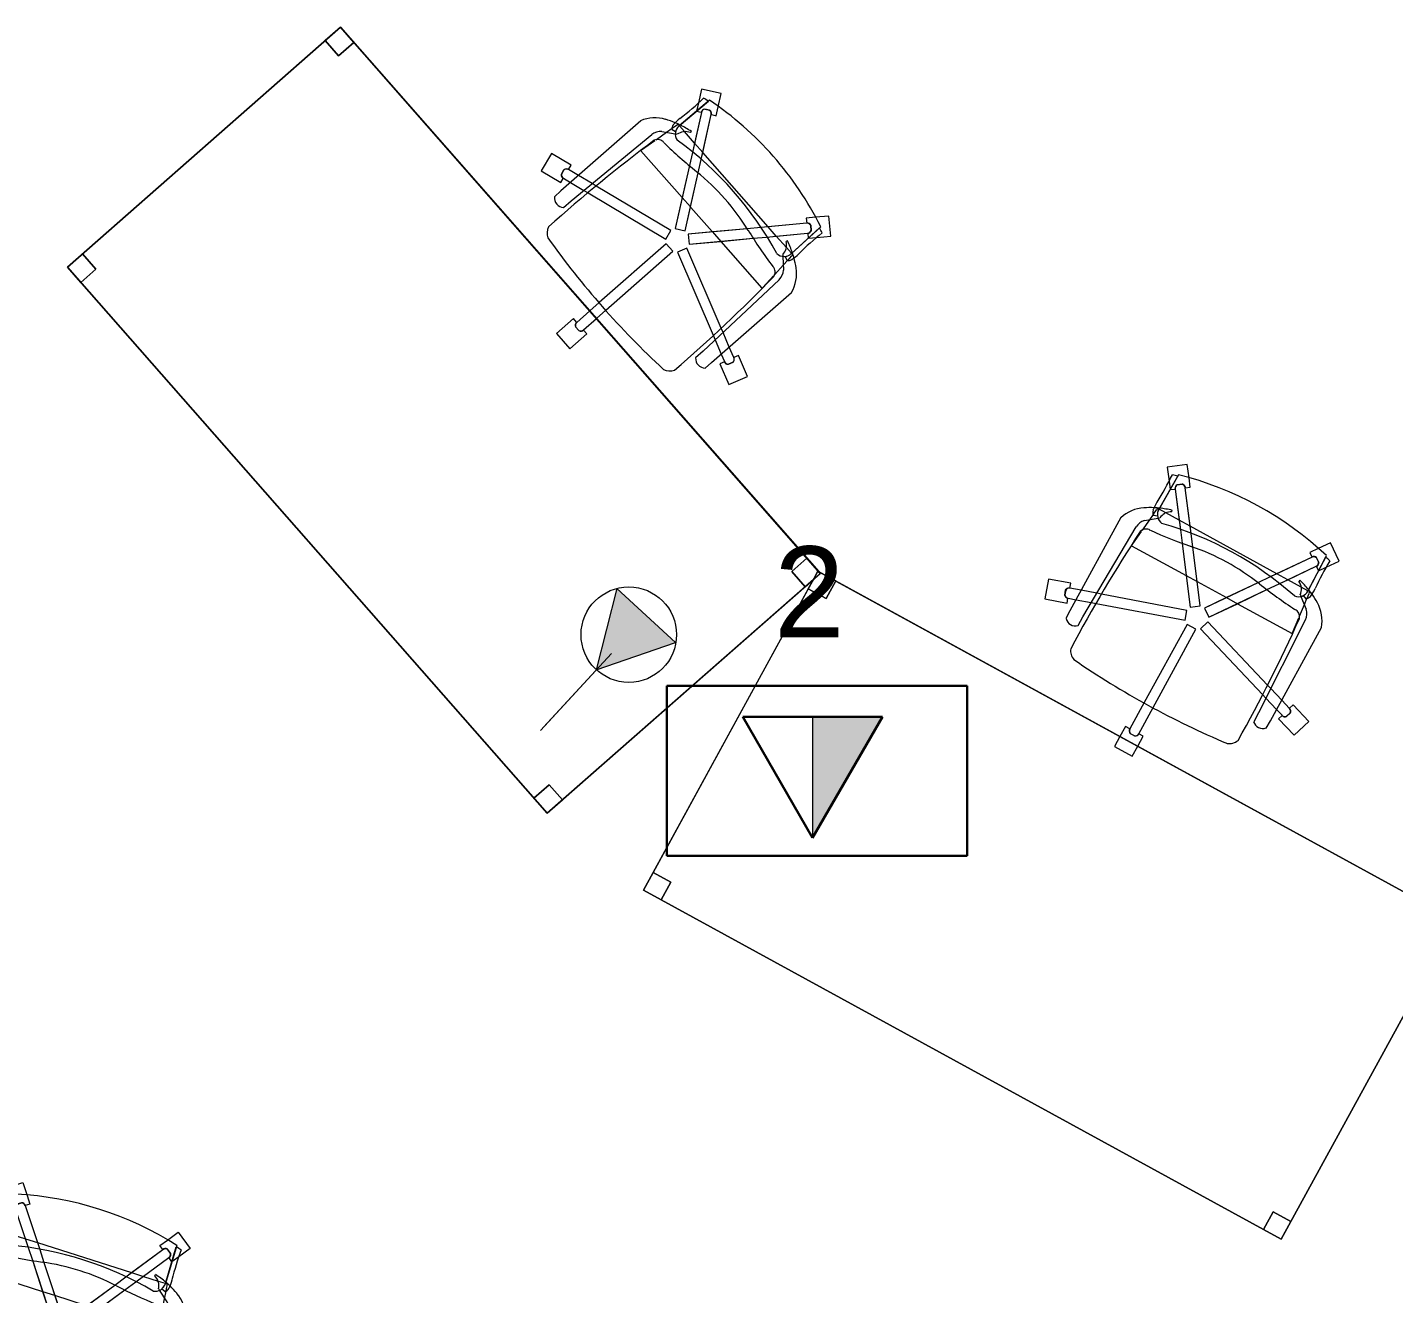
# Model space of a CAD drawing. Header units: inches. Extents: x 385 to 2249, y -1773 to -36.
# Drawn here: x 868.3 to 1003.6, y -462.3 to -336.9 of the extents above; entities that cross this region are included whole.
import ezdxf

# ---------------------------------------------------------------- set-up
doc = ezdxf.new("R2010")
doc.units = ezdxf.units.IN
doc.header["$MEASUREMENT"] = 0
doc.layers.add('A-ANNO-NOTE', color=131, linetype='Continuous', lineweight=30)
doc.layers.add('I-FURN', color=30, linetype='Continuous', lineweight=9)
doc.styles.add('Swis721 Lt BT', font='swissl.ttf', dxfattribs={"height": 9})

# ---------------------------------------------------------------- blocks, each defined once
blk = doc.blocks.new('Rectangular Table - Rectangular Table-V156-Level 6 POWER _ SIGNAL')
at = {"layer": 'I-FURN'}
for p, q in [((-34, 18), (-36, 18)), ((-36, 18), (-36, 16)), ((-36, 16), (-36, 18)), ((-36, 18), (-34, 18)), ((36, 18), (-36, 18)), ((-36, 18), (-36, -18)), ((-36, -18), (-36, 18)), ((-36, 18), (35.77, 18)), ((-34, 16), (-34, 18)), ((-34, 18), (-34, 16)), ((34, 18), (34, 16)), ((35.77, 18), (34, 18)), ((34, 18), (35.77, 18)), ((34, 16), (34, 18)), ((36, 18), (35.77, 18)), ((35.77, 18), (36, 18)), ((35.77, 18), (36, 18)), ((36, 17.1), (36, 18)), ((36, 18), (36, 17.1)), ((36, -18), (36, 18)), ((36, 18), (36, 17.1)), ((36, 16), (36, 17.1)), ((36, 17.1), (36, 16)), ((36, 17.1), (36, -18)), ((-36, 16), (-34, 16)), ((-34, 16), (-36, 16)), ((34, 16), (36, 16)), ((36, 16), (34, 16)), ((-34, -16), (-36, -16)), ((-36, -16), (-36, -18)), ((-36, -18), (-36, -16)), ((-36, -16), (-34, -16)), ((-34, -18), (-34, -16)), ((-34, -16), (-34, -18)), ((36, -16), (34, -16)), ((34, -16), (34, -18)), ((34, -18), (34, -16)), ((34, -16), (36, -16)), ((36, -18), (36, -16)), ((36, -16), (36, -18)), ((-36, -18), (-34, -18)), ((-34, -18), (-36, -18)), ((-36, -18), (36, -18)), ((36, -18), (-36, -18)), ((34, -18), (36, -18)), ((36, -18), (34, -18))]:
    blk.add_line(p, q, dxfattribs=at)
blk = doc.blocks.new('Rectangular Table - Rectangular Table-V157-Level 6 POWER _ SIGNAL')
at = {"layer": 'I-FURN'}
for p, q in [((-35.91, 18), (-36, 18)), ((-36, 18), (-36, 17.08)), ((-36, 17.08), (-36, 18)), ((-36, 18), (-35.91, 18)), ((36, 18), (-36, 18)), ((-36, 18), (-36, -18)), ((-36, 17.08), (-36, 18)), ((-36, 18), (-35.91, 18)), ((-34, 18), (-35.91, 18)), ((-35.91, 18), (-34, 18)), ((-35.91, 18), (35.72, 18)), ((-34, 16), (-34, 18)), ((-34, 18), (-34, 16)), ((34, 18), (34, 16)), ((35.72, 18), (34, 18)), ((34, 18), (35.72, 18)), ((34, 16), (34, 18)), ((36, 18), (35.72, 18)), ((35.72, 18), (36, 18)), ((35.72, 18), (36, 18)), ((36, 17.22), (36, 18)), ((36, 18), (36, 17.22)), ((36, -18), (36, 18)), ((36, 18), (36, 17.22)), ((-36, 17.08), (-36, 16)), ((-36, 16), (-36, 17.08)), ((-36, -18), (-36, 17.08)), ((36, 16), (36, 17.22)), ((36, 17.22), (36, 16)), ((36, 17.22), (36, -18)), ((-36, 16), (-34, 16)), ((-34, 16), (-36, 16)), ((34, 16), (36, 16)), ((36, 16), (34, 16)), ((-34, -16), (-36, -16)), ((-36, -16), (-36, -18)), ((-36, -18), (-36, -16)), ((-36, -16), (-34, -16)), ((-34, -18), (-34, -16)), ((-34, -16), (-34, -18)), ((36, -16), (34, -16)), ((34, -16), (34, -18)), ((34, -18), (34, -16)), ((34, -16), (36, -16)), ((36, -18), (36, -16)), ((36, -16), (36, -18)), ((-36, -18), (-34, -18)), ((-34, -18), (-36, -18)), ((-36, -18), (36, -18)), ((36, -18), (-36, -18)), ((34, -18), (36, -18)), ((36, -18), (34, -18))]:
    blk.add_line(p, q, dxfattribs=at)
blk = doc.blocks.new('F-Haworth_Chair_X99-Seminar - X99 Advanced Seminar Chair-V161-Level 6 POWER _ SIGNAL')
at = {"layer": 'I-FURN'}
for p, q in [((-8.08, 12.82), (-9.7, 11.65)), ((-8.08, 12.82), (-9.7, 11.65)), ((-7.29, 11.74), (-8.08, 12.82)), ((-7.29, 11.74), (-8.08, 12.82)), ((8.08, 12.82), (7.29, 11.74)), ((8.08, 12.82), (7.29, 11.74)), ((9.7, 11.65), (8.08, 12.82)), ((9.7, 11.65), (8.08, 12.82)), ((-9.7, 11.65), (-8.88, 10.52)), ((-9.7, 11.65), (-8.88, 10.52)), ((-8.34, 11.52), (-8.42, 7.57)), ((-8.42, 7.57), (-8.34, 11.37)), ((-8, 10.58), (-7.59, 10.88)), ((-8, 10.58), (-7.59, 10.88)), ((-7.59, 10.87), (-7.99, 10.57)), ((-7.59, 10.87), (-7.99, 10.57)), ((-6.76, 11), (-7.29, 11.74)), ((-6.76, 11), (-7.29, 11.74)), ((-7.15, 10.72), (-6.76, 11)), ((-7.15, 10.72), (-6.76, 11)), ((7.29, 11.74), (6.76, 11)), ((7.29, 11.74), (6.76, 11)), ((6.76, 11), (7.15, 10.72)), ((6.76, 11), (7.15, 10.72)), ((7.59, 10.88), (8, 10.58)), ((7.59, 10.88), (8, 10.58)), ((7.99, 10.57), (7.59, 10.87)), ((7.99, 10.57), (7.59, 10.87)), ((8.42, 7.57), (8.34, 11.52)), ((8.34, 11.37), (8.42, 7.57)), ((8.88, 10.52), (9.7, 11.65)), ((8.88, 10.52), (9.7, 11.65)), ((-8.88, 10.52), (-8.38, 9.83)), ((-8.88, 10.52), (-8.38, 9.83)), ((-8.38, 9.83), (-7.99, 10.11)), ((-8.38, 9.83), (-7.99, 10.11)), ((-7.97, 10.12), (-6.14, 7.6)), ((-7.97, 10.12), (-5.57, 6.82)), ((-4.9, 7.6), (-7.16, 10.71)), ((-4.47, 7.01), (-7.16, 10.71)), ((7.16, 10.71), (4.47, 7.01)), ((7.16, 10.71), (4.9, 7.6)), ((5.57, 6.82), (7.97, 10.12)), ((6.14, 7.6), (7.97, 10.12)), ((7.99, 10.11), (8.38, 9.83)), ((7.99, 10.11), (8.38, 9.83)), ((8.38, 9.83), (8.88, 10.52)), ((8.38, 9.83), (8.88, 10.52)), ((-7.18, 7.99), (-7.21, 8.13)), ((7.21, 8.13), (7.18, 7.99)), ((-9.13, 5.92), (-8.07, 6.77)), ((-8.68, 6.87), (-8.75, 6.22)), ((-8.62, 7.42), (-8.68, 6.91)), ((-8.6, 7.6), (-8.62, 7.43)), ((-8.61, 6.81), (-8.23, 6.95)), ((-8.49, 7.6), (-8.56, 7.6)), ((-7.65, 7.6), (-8.4, 7.6)), ((-8.07, 6.77), (-7.95, 6.87)), ((-6.14, 7.6), (-7.65, 7.6)), ((-4.9, 7.6), (-6.14, 7.6)), ((-6.14, 7.6), (-5.57, 6.82)), ((-5.57, 6.82), (-4.79, 5.75)), ((-5.57, 6.82), (-4.79, 5.75)), ((4.9, 7.6), (-4.9, 7.6)), ((-4.47, 7.01), (-4.9, 7.6)), ((-3.68, 5.91), (-4.47, 7.01)), ((-3.68, 5.91), (-4.47, 7.01)), ((4.47, 7.01), (3.68, 5.91)), ((4.47, 7.01), (3.68, 5.91)), ((4.9, 7.6), (4.47, 7.01)), ((4.79, 5.75), (5.57, 6.82)), ((4.79, 5.75), (5.57, 6.82)), ((6.14, 7.6), (4.9, 7.6)), ((5.57, 6.82), (6.14, 7.6)), ((7.65, 7.6), (6.14, 7.6)), ((8.4, 7.6), (7.65, 7.6)), ((7.95, 6.87), (8.07, 6.77)), ((8.07, 6.77), (9.13, 5.92)), ((8.23, 6.95), (8.61, 6.81)), ((8.56, 7.6), (8.49, 7.6)), ((8.62, 7.43), (8.6, 7.6)), ((8.68, 6.91), (8.62, 7.42)), ((8.75, 6.22), (8.68, 6.87)), ((-8.75, 6.22), (-8.88, 4.99)), ((-4.79, 5.75), (-2.89, 3.12)), ((-4.79, 5.75), (-1.04, 0.58)), ((-1.65, 3.12), (-3.68, 5.91)), ((-0.23, 1.17), (-3.68, 5.91)), ((3.68, 5.91), (0.23, 1.17)), ((1.04, 0.58), (4.79, 5.75)), ((3.68, 5.91), (1.65, 3.12)), ((2.89, 3.12), (4.79, 5.75)), ((8.88, 4.99), (8.75, 6.22)), ((-11.32, 5.06), (-11.32, -5.48)), ((-9.92, -5.36), (-9.57, 4.97)), ((-8.9, 4.8), (-9.07, 3.2)), ((-8.88, 4.99), (-8.89, 4.91)), ((8.89, 4.91), (8.88, 4.99)), ((9.07, 3.2), (8.9, 4.8)), ((9.57, 4.97), (9.92, -5.36)), ((11.32, -5.48), (11.32, 5.06)), ((-9.07, 3.2), (-9.07, 3.12)), ((-9.07, 3.12), (-2.89, 3.12)), ((-2.89, 3.12), (-1.65, 3.12)), ((-2.89, 3.12), (-1.04, 0.58)), ((-1.65, 3.12), (1.65, 3.12)), ((-0.23, 1.17), (-1.65, 3.12)), ((1.65, 3.12), (0.23, 1.17)), ((1.04, 0.58), (2.89, 3.12)), ((1.65, 3.12), (2.89, 3.12)), ((2.89, 3.12), (9.07, 3.12)), ((9.07, 3.12), (9.07, 3.2)), ((-1.18, 0.14), (-9.37, -2.52)), ((-1.18, 0.14), (-9.37, -2.52)), ((-0.87, -0.81), (-1.18, 0.14)), ((-0.87, -0.81), (-1.18, 0.14)), ((-1.04, 0.58), (-0.23, 1.17)), ((-1.04, 0.58), (-0.23, 1.17)), ((0.23, 1.17), (1.04, 0.58)), ((0.23, 1.17), (1.04, 0.58)), ((1.18, 0.14), (0.87, -0.81)), ((1.18, 0.14), (0.87, -0.81)), ((9.37, -2.52), (1.18, 0.14)), ((9.37, -2.52), (1.18, 0.14)), ((-9.38, -3.57), (-0.87, -0.81)), ((-9.38, -3.57), (-0.87, -0.81)), ((-0.5, -1.08), (-0.5, -9.91)), ((0.5, -1.08), (-0.5, -1.08)), ((-0.5, -1.08), (-0.5, -9.91)), ((0.5, -1.08), (-0.5, -1.08)), ((0.5, -9.91), (0.5, -1.08)), ((0.5, -9.91), (0.5, -1.08)), ((0.87, -0.81), (9.38, -3.57)), ((0.87, -0.81), (9.38, -3.57)), ((-9.83, -2.67), (-11.32, -3.15)), ((-9.83, -2.67), (-11.32, -3.15)), ((-9.37, -2.52), (-9.83, -2.67)), ((-9.37, -2.52), (-9.83, -2.67)), ((9.83, -2.67), (9.37, -2.52)), ((9.83, -2.67), (9.37, -2.52)), ((11.32, -3.15), (9.83, -2.67)), ((11.32, -3.15), (9.83, -2.67)), ((-12.55, -3.03), (-14.69, -3.72)), ((-12.55, -3.03), (-14.69, -3.72)), ((-14.69, -3.72), (-14.08, -5.62)), ((-14.69, -3.72), (-14.08, -5.62)), ((-12.53, -4.34), (-12.69, -3.85)), ((-12.53, -4.34), (-12.69, -3.85)), ((-12.68, -3.86), (-12.52, -4.33)), ((-12.68, -3.86), (-12.52, -4.33)), ((-12.4, -3.49), (-12.55, -3.03)), ((-12.4, -3.49), (-12.55, -3.03)), ((-11.32, -3.15), (-12.4, -3.5)), ((-11.32, -3.15), (-12.4, -3.5)), ((-11.32, -4.21), (-9.86, -3.73)), ((-11.32, -4.21), (-9.86, -3.73)), ((-9.86, -3.73), (-9.38, -3.57)), ((-9.86, -3.73), (-9.38, -3.57)), ((9.38, -3.57), (9.86, -3.73)), ((9.38, -3.57), (9.86, -3.73)), ((9.86, -3.73), (11.32, -4.21)), ((9.86, -3.73), (11.32, -4.21)), ((12.4, -3.5), (11.32, -3.15)), ((12.4, -3.5), (11.32, -3.15)), ((12.55, -3.03), (12.4, -3.49)), ((12.55, -3.03), (12.4, -3.49)), ((12.52, -4.33), (12.68, -3.86)), ((12.52, -4.33), (12.68, -3.86)), ((12.69, -3.85), (12.53, -4.34)), ((12.69, -3.85), (12.53, -4.34)), ((14.69, -3.72), (12.55, -3.03)), ((14.69, -3.72), (12.55, -3.03)), ((14.08, -5.62), (14.69, -3.72)), ((14.08, -5.62), (14.69, -3.72)), ((-14.08, -5.62), (-11.94, -4.93)), ((-14.08, -5.62), (-11.94, -4.93)), ((-12.09, -4.45), (-11.32, -4.21)), ((-12.09, -4.45), (-11.32, -4.21)), ((-11.94, -4.93), (-12.09, -4.47)), ((-11.94, -4.93), (-12.09, -4.47)), ((-9.92, -6.36), (-9.92, -5.36)), ((9.92, -5.36), (9.92, -6.36)), ((11.32, -4.21), (12.09, -4.45)), ((11.32, -4.21), (12.09, -4.45)), ((12.09, -4.47), (11.94, -4.93)), ((12.09, -4.47), (11.94, -4.93)), ((11.94, -4.93), (14.08, -5.62)), ((11.94, -4.93), (14.08, -5.62)), ((-11.32, -5.48), (-11.3, -6.32)), ((11.3, -6.32), (11.32, -5.48)), ((-0.5, -9.91), (-0.5, -12.88)), ((-0.5, -9.91), (-0.5, -12.88)), ((0.5, -12.88), (0.5, -9.91)), ((0.5, -12.88), (0.5, -9.91)), ((-0.52, -12.88), (-1, -12.88)), ((-1, -12.88), (-1, -14)), ((-0.52, -12.88), (-1, -12.88)), ((-1, -12.88), (-1, -14)), ((0.26, -13.26), (-0.26, -13.26)), ((0.26, -13.26), (-0.26, -13.26)), ((-0.25, -13.25), (0.25, -13.25)), ((-0.25, -13.25), (0.25, -13.25)), ((1, -12.88), (0.52, -12.88)), ((1, -12.88), (0.52, -12.88)), ((1, -14), (1, -12.88)), ((1, -14), (1, -12.88)), ((-1, -14), (-1, -15.13)), ((-1, -14), (-1, -15.13)), ((1, -15.13), (1, -14)), ((1, -15.13), (1, -14)), ((-1, -15.13), (1, -15.13)), ((-1, -15.13), (1, -15.13))]:
    blk.add_line(p, q, dxfattribs=at)
for centre, radius, start, end in [((0, -20.29), 32.89, 75.3075, 104.696), ((-36.06, 10.03), 27.2, 355.9857, 2.5118), ((0, -20.73), 33.17, 104.5766, 105.5522), ((-7.48, 10.49), 0.407, 90.9009, 104.8349), ((-7.48, 10.49), 0.407, 35.1651, 104.8349), ((-7.49, 10.47), 0.406, 36, 103.3801), ((-7.49, 10.47), 0.406, 36, 103.3801), ((-7.48, 10.49), 0.407, 35.1651, 90.9009), ((7.48, 10.49), 0.407, 75.1651, 144.8349), ((7.48, 10.49), 0.407, 75.1651, 144.8349), ((7.49, 10.47), 0.406, 76.6199, 144), ((7.49, 10.47), 0.406, 117.0479, 144), ((7.49, 10.47), 0.406, 76.6199, 117.0479), ((0, -20.73), 33.17, 74.4478, 75.4234), ((36.06, 10.03), 27.2, 177.4882, 184.0143), ((-7.66, 10.36), 0.407, 147.1651, 216.8349), ((-7.66, 10.36), 0.407, 147.1651, 216.8349), ((-7.64, 10.36), 0.406, 148.6199, 216), ((-7.64, 10.36), 0.406, 148.6199, 216), ((7.64, 10.36), 0.406, 324, 31.3801), ((7.64, 10.36), 0.406, 324, 17.9041), ((7.66, 10.36), 0.407, 323.1651, 32.8349), ((7.66, 10.36), 0.407, 323.1651, 32.8349), ((7.64, 10.36), 0.406, 17.9041, 31.3801), ((-5.2, 7.86), 3.74, 175.9857, 189.9064), ((-4.71, -1.15), 9.61, 105.0666, 112.7369), ((4.71, -1.15), 9.61, 67.2631, 74.9334), ((5.2, 7.86), 3.74, 350.0936, 4.0143), ((-7.87, 3.92), 3.63, 121.9522, 161.8211), ((-4.71, -1.15), 9.61, 116.0036, 121.9522), ((-4.71, -1.15), 9.61, 113.5094, 116.0036), ((-8.28, 7.33), 0.613, 189.9064, 237.4573), ((-4.71, -1.15), 9.61, 112.927, 113.3607), ((-7.37, 7.55), 1.05, 178.8214, 214.7998), ((-7.37, 7.55), 1.05, 178.8214, 264.0446), ((-6.55, 6.76), 1.38, 147.5752, 174.9122), ((-6.55, 6.76), 1.38, 117.0503, 145.9813), ((0, -26.49), 33.83, 77.2285, 102.7715), ((6.55, 6.76), 1.38, 34.0187, 62.9497), ((7.37, 7.55), 1.05, 275.9554, 1.1786), ((6.55, 6.76), 1.38, 5.0878, 32.167), ((7.37, 7.55), 1.05, 325.2002, 1.1786), ((4.71, -1.15), 9.61, 66.6393, 67.073), ((4.71, -1.15), 9.61, 63.9964, 66.4906), ((8.28, 7.33), 0.613, 302.5427, 350.0936), ((4.71, -1.15), 9.61, 58.0478, 63.9964), ((7.87, 3.92), 3.63, 18.1789, 58.0478), ((-8.18, 4.9), 1.39, 132.8922, 177.1987), ((-11.32, 48.08), 42.84, 274.2301, 280.0233), ((0, -15.97), 22.19, 79.9767, 100.0233), ((11.32, 48.08), 42.84, 259.9767, 265.7699), ((8.18, 4.9), 1.39, 2.8013, 47.1078), ((144.06, -7.32), 153.52, 175.4787, 180.5251), ((-8.24, 4.59), 0.763, 84.2338, 165.7662), ((8.24, 4.59), 0.763, 14.2338, 95.7662), ((-144.06, -7.32), 153.52, 359.4749, 4.5213), ((-12.28, -3.88), 0.407, 107.1651, 176.8349), ((-12.28, -3.88), 0.407, 162.9009, 176.8349), ((-12.27, -3.89), 0.406, 108, 175.3801), ((-12.27, -3.89), 0.406, 170.865, 175.3801), ((-12.28, -3.88), 0.407, 107.1651, 162.9009), ((-12.27, -3.89), 0.406, 161.9041, 170.865), ((-12.27, -3.89), 0.406, 121.476, 161.9041), ((-12.27, -3.89), 0.406, 108, 121.476), ((12.28, -3.88), 0.407, 3.1651, 72.8349), ((12.28, -3.88), 0.407, 3.1651, 72.8349), ((12.27, -3.89), 0.406, 45.0479, 72), ((12.27, -3.89), 0.406, 4.6199, 72), ((12.27, -3.89), 0.406, 4.6199, 45.0479), ((-12.22, -4.09), 0.407, 219.1651, 288.8349), ((-12.22, -4.09), 0.407, 219.1651, 288.8349), ((-12.22, -4.07), 0.406, 220.6199, 247.5719), ((-12.22, -4.07), 0.406, 220.6199, 288), ((-12.22, -4.07), 0.406, 247.5719, 261.0479), ((-12.22, -4.07), 0.406, 261.0479, 274.524), ((-12.22, -4.07), 0.406, 274.524, 288), ((12.22, -4.07), 0.406, 252, 319.3801), ((12.22, -4.09), 0.407, 251.1651, 320.8349), ((12.22, -4.09), 0.407, 251.1651, 320.8349), ((12.22, -4.07), 0.406, 252, 265.476), ((12.22, -4.07), 0.406, 265.476, 305.9041), ((12.22, -4.07), 0.406, 305.9041, 319.3801), ((-10.58, -5.68), 0.956, 221.8901, 314.1099), ((10.58, -5.68), 0.956, 225.8901, 318.1099), ((-8.21, -8.28), 1.31, 200.0433, 249.9567), ((8.21, -8.28), 1.31, 290.0433, 339.9567), ((0, 75.01), 84.96, 264.1475, 275.8525), ((-0.11, -12.88), 0.407, 179.1651, 248.8349), ((-0.11, -12.88), 0.407, 179.1651, 248.8349), ((-0.09, -12.88), 0.406, 180, 193.476), ((-0.09, -12.88), 0.406, 180, 247.3801), ((-0.09, -12.88), 0.406, 193.476, 233.9041), ((-0.09, -12.88), 0.406, 233.9041, 247.3801), ((0.09, -12.88), 0.406, 292.6199, 360), ((0.09, -12.88), 0.406, 292.6199, 306.0959), ((0.11, -12.88), 0.407, 291.1651, 0.8349), ((0.11, -12.88), 0.407, 291.1651, 0.8349), ((0.09, -12.88), 0.406, 306.0959, 346.524), ((0.09, -12.88), 0.406, 346.524, 360)]:
    blk.add_arc(centre, radius, start, end, dxfattribs=at)
blk = doc.blocks.new('F-Haworth_Chair_X99-Seminar - X99 Advanced Seminar Chair-V162-Level 6 POWER _ SIGNAL')
at = {"layer": 'I-FURN'}
for p, q in [((-8.08, 12.82), (-9.7, 11.65)), ((-8.08, 12.82), (-9.7, 11.65)), ((-7.29, 11.74), (-8.08, 12.82)), ((-7.29, 11.74), (-8.08, 12.82)), ((8.08, 12.82), (7.29, 11.74)), ((8.08, 12.82), (7.29, 11.74)), ((9.7, 11.65), (8.08, 12.82)), ((9.7, 11.65), (8.08, 12.82)), ((-9.7, 11.65), (-8.88, 10.52)), ((-9.7, 11.65), (-8.88, 10.52)), ((-8.34, 11.52), (-8.42, 7.57)), ((-8.42, 7.57), (-8.34, 11.37)), ((-8, 10.58), (-7.59, 10.88)), ((-8, 10.58), (-7.59, 10.88)), ((-7.59, 10.87), (-7.99, 10.57)), ((-7.59, 10.87), (-7.99, 10.57)), ((-6.76, 11), (-7.29, 11.74)), ((-6.76, 11), (-7.29, 11.74)), ((-7.15, 10.72), (-6.76, 11)), ((-7.15, 10.72), (-6.76, 11)), ((7.29, 11.74), (6.76, 11)), ((7.29, 11.74), (6.76, 11)), ((6.76, 11), (7.15, 10.72)), ((6.76, 11), (7.15, 10.72)), ((7.59, 10.88), (8, 10.58)), ((7.59, 10.88), (8, 10.58)), ((7.99, 10.57), (7.59, 10.87)), ((7.99, 10.57), (7.59, 10.87)), ((8.42, 7.57), (8.34, 11.52)), ((8.34, 11.37), (8.42, 7.57)), ((8.88, 10.52), (9.7, 11.65)), ((8.88, 10.52), (9.7, 11.65)), ((-8.88, 10.52), (-8.38, 9.83)), ((-8.88, 10.52), (-8.38, 9.83)), ((-8.38, 9.83), (-7.99, 10.11)), ((-8.38, 9.83), (-7.99, 10.11)), ((-7.97, 10.12), (-6.14, 7.6)), ((-7.97, 10.12), (-5.57, 6.82)), ((-4.9, 7.6), (-7.16, 10.71)), ((-4.47, 7.01), (-7.16, 10.71)), ((7.16, 10.71), (4.47, 7.01)), ((7.16, 10.71), (4.9, 7.6)), ((5.57, 6.82), (7.97, 10.12)), ((6.14, 7.6), (7.97, 10.12)), ((7.99, 10.11), (8.37, 9.83)), ((7.99, 10.11), (8.38, 9.83)), ((8.37, 9.83), (8.38, 9.83)), ((8.38, 9.83), (8.88, 10.52)), ((8.38, 9.83), (8.88, 10.52)), ((-7.18, 7.99), (-7.21, 8.13)), ((7.21, 8.13), (7.18, 7.99)), ((-9.13, 5.92), (-8.07, 6.77)), ((-8.68, 6.87), (-8.75, 6.22)), ((-8.62, 7.42), (-8.68, 6.91)), ((-8.6, 7.6), (-8.62, 7.43)), ((-8.61, 6.81), (-8.23, 6.95)), ((-8.49, 7.6), (-8.56, 7.6)), ((-7.65, 7.6), (-8.4, 7.6)), ((-8.07, 6.77), (-7.95, 6.87)), ((-6.14, 7.6), (-7.65, 7.6)), ((-4.9, 7.6), (-6.14, 7.6)), ((-6.14, 7.6), (-5.57, 6.82)), ((-5.57, 6.82), (-4.79, 5.75)), ((-5.57, 6.82), (-4.79, 5.75)), ((4.9, 7.6), (-4.9, 7.6)), ((-4.47, 7.01), (-4.9, 7.6)), ((-3.68, 5.91), (-4.47, 7.01)), ((-3.68, 5.91), (-4.47, 7.01)), ((4.47, 7.01), (3.68, 5.91)), ((4.47, 7.01), (3.68, 5.91)), ((4.9, 7.6), (4.47, 7.01)), ((4.79, 5.75), (5.57, 6.82)), ((4.79, 5.75), (5.57, 6.82)), ((6.14, 7.6), (4.9, 7.6)), ((5.57, 6.82), (6.14, 7.6)), ((7.65, 7.6), (6.14, 7.6)), ((8.4, 7.6), (7.65, 7.6)), ((7.95, 6.87), (8.07, 6.77)), ((8.07, 6.77), (9.13, 5.92)), ((8.23, 6.95), (8.61, 6.81)), ((8.56, 7.6), (8.49, 7.6)), ((8.62, 7.43), (8.6, 7.6)), ((8.68, 6.91), (8.62, 7.42)), ((8.75, 6.22), (8.68, 6.87)), ((-8.75, 6.22), (-8.88, 4.99)), ((-4.79, 5.75), (-2.89, 3.12)), ((-4.79, 5.75), (-1.04, 0.58)), ((-1.65, 3.12), (-3.68, 5.91)), ((-0.23, 1.17), (-3.68, 5.91)), ((3.68, 5.91), (0.23, 1.17)), ((1.04, 0.58), (4.79, 5.75)), ((3.68, 5.91), (1.65, 3.12)), ((2.89, 3.12), (4.79, 5.75)), ((8.88, 4.99), (8.75, 6.22)), ((-11.32, 5.06), (-11.32, -5.48)), ((-9.92, -5.36), (-9.57, 4.97)), ((-8.9, 4.8), (-9.07, 3.2)), ((-8.88, 4.99), (-8.89, 4.91)), ((8.89, 4.91), (8.88, 4.99)), ((9.07, 3.2), (8.9, 4.8)), ((9.57, 4.97), (9.92, -5.36)), ((11.32, -5.48), (11.32, 5.06)), ((-9.07, 3.2), (-9.07, 3.12)), ((-9.07, 3.12), (-2.89, 3.12)), ((-2.89, 3.12), (-1.65, 3.12)), ((-2.89, 3.12), (-1.04, 0.58)), ((-0.23, 1.17), (-1.65, 3.12)), ((-1.6, 3.12), (1.6, 3.12)), ((1.65, 3.12), (0.23, 1.17)), ((1.04, 0.58), (2.89, 3.12)), ((1.65, 3.12), (2.89, 3.12)), ((2.89, 3.12), (9.07, 3.12)), ((9.07, 3.12), (9.07, 3.19)), ((-1.18, 0.14), (-9.37, -2.52)), ((-1.18, 0.14), (-9.37, -2.52)), ((-0.87, -0.81), (-1.18, 0.14)), ((-0.87, -0.81), (-1.18, 0.14)), ((-1.04, 0.58), (-0.23, 1.17)), ((-1.04, 0.58), (-0.23, 1.17)), ((0.23, 1.17), (1.04, 0.58)), ((0.23, 1.17), (1.04, 0.58)), ((1.18, 0.14), (0.87, -0.81)), ((1.18, 0.14), (0.87, -0.81)), ((9.37, -2.52), (1.18, 0.14)), ((9.37, -2.52), (1.18, 0.14)), ((-9.38, -3.57), (-0.87, -0.81)), ((-9.38, -3.57), (-0.87, -0.81)), ((-0.5, -1.08), (-0.5, -9.91)), ((0.5, -1.08), (-0.5, -1.08)), ((-0.5, -1.08), (-0.5, -9.91)), ((0.5, -1.08), (-0.5, -1.08)), ((0.5, -9.91), (0.5, -1.08)), ((0.5, -9.91), (0.5, -1.08)), ((0.87, -0.81), (9.38, -3.57)), ((0.87, -0.81), (9.38, -3.57)), ((-9.83, -2.67), (-11.32, -3.15)), ((-9.83, -2.67), (-11.32, -3.15)), ((-9.37, -2.52), (-9.83, -2.67)), ((-9.37, -2.52), (-9.83, -2.67)), ((9.83, -2.67), (9.37, -2.52)), ((9.83, -2.67), (9.37, -2.52)), ((11.32, -3.15), (9.83, -2.67)), ((11.32, -3.15), (9.83, -2.67)), ((-12.55, -3.03), (-14.69, -3.72)), ((-12.55, -3.03), (-14.69, -3.72)), ((-14.69, -3.72), (-14.08, -5.62)), ((-14.69, -3.72), (-14.08, -5.62)), ((-12.53, -4.34), (-12.69, -3.85)), ((-12.53, -4.34), (-12.69, -3.85)), ((-12.68, -3.86), (-12.52, -4.33)), ((-12.68, -3.86), (-12.52, -4.33)), ((-12.4, -3.49), (-12.55, -3.03)), ((-12.4, -3.49), (-12.55, -3.03)), ((-11.32, -3.15), (-12.4, -3.5)), ((-11.32, -3.15), (-12.4, -3.5)), ((-11.32, -4.21), (-9.86, -3.73)), ((-11.32, -4.21), (-9.86, -3.73)), ((-9.86, -3.73), (-9.38, -3.57)), ((-9.86, -3.73), (-9.38, -3.57)), ((9.38, -3.57), (9.86, -3.73)), ((9.38, -3.57), (9.86, -3.73)), ((9.86, -3.73), (11.32, -4.21)), ((9.86, -3.73), (11.32, -4.21)), ((12.4, -3.5), (11.32, -3.15)), ((12.4, -3.5), (11.32, -3.15)), ((12.55, -3.03), (12.4, -3.49)), ((12.55, -3.03), (12.4, -3.49)), ((12.52, -4.33), (12.68, -3.86)), ((12.52, -4.33), (12.68, -3.86)), ((12.69, -3.85), (12.53, -4.34)), ((12.69, -3.85), (12.53, -4.34)), ((14.69, -3.72), (12.55, -3.03)), ((14.69, -3.72), (12.55, -3.03)), ((14.08, -5.62), (14.69, -3.72)), ((14.08, -5.62), (14.69, -3.72)), ((-14.08, -5.62), (-11.94, -4.93)), ((-14.08, -5.62), (-11.94, -4.93)), ((-12.09, -4.45), (-11.32, -4.21)), ((-12.09, -4.45), (-11.32, -4.21)), ((-11.94, -4.93), (-12.09, -4.47)), ((-11.94, -4.93), (-12.09, -4.47)), ((-9.92, -6.36), (-9.92, -5.36)), ((9.92, -5.36), (9.92, -6.36)), ((11.32, -4.21), (12.09, -4.45)), ((11.32, -4.21), (12.09, -4.45)), ((12.09, -4.47), (11.94, -4.93)), ((12.09, -4.47), (11.94, -4.93)), ((11.94, -4.93), (14.08, -5.62)), ((11.94, -4.93), (14.08, -5.62)), ((-11.32, -5.48), (-11.3, -6.32)), ((11.3, -6.32), (11.32, -5.48)), ((-0.5, -9.91), (-0.5, -11.17)), ((-0.5, -9.91), (-0.5, -11.17)), ((0.5, -11.17), (0.5, -9.91)), ((0.5, -11.17), (0.5, -9.91)), ((-0.5, -11.17), (-0.5, -12.88)), ((-0.5, -11.17), (-0.5, -12.88)), ((0.5, -12.88), (0.5, -11.17)), ((0.5, -12.88), (0.5, -11.17)), ((-0.52, -12.88), (-1, -12.88)), ((-1, -12.88), (-1, -15.13)), ((-0.52, -12.88), (-1, -12.88)), ((-1, -12.88), (-1, -15.13)), ((0.26, -13.26), (-0.26, -13.26)), ((0.26, -13.26), (-0.26, -13.26)), ((-0.25, -13.25), (0.25, -13.25)), ((-0.25, -13.25), (0.25, -13.25)), ((1, -12.88), (0.52, -12.88)), ((1, -12.88), (0.52, -12.88)), ((1, -15.13), (1, -12.88)), ((1, -15.13), (1, -12.88)), ((-1, -15.13), (1, -15.13)), ((-1, -15.13), (1, -15.13))]:
    blk.add_line(p, q, dxfattribs=at)
for centre, radius, start, end in [((0, -20.29), 32.89, 75.3075, 104.696), ((-36.06, 10.03), 27.2, 355.9857, 2.5118), ((0, -20.73), 33.17, 104.5766, 105.5522), ((-7.48, 10.49), 0.407, 35.1651, 104.8349), ((-7.48, 10.49), 0.407, 35.1651, 104.8349), ((-7.49, 10.47), 0.406, 36, 103.3801), ((-7.49, 10.47), 0.406, 36, 103.3801), ((7.48, 10.49), 0.407, 75.1651, 144.8349), ((7.48, 10.49), 0.407, 75.1651, 144.8349), ((7.49, 10.47), 0.406, 76.6199, 144), ((7.49, 10.47), 0.406, 117.0479, 130.524), ((7.49, 10.47), 0.406, 76.6199, 117.0479), ((0, -20.73), 33.17, 74.4478, 75.4234), ((36.06, 10.03), 27.2, 177.4882, 184.0143), ((-7.66, 10.36), 0.407, 147.1651, 216.8349), ((-7.66, 10.36), 0.407, 147.1651, 216.8349), ((-7.64, 10.36), 0.406, 148.6199, 216), ((-7.64, 10.36), 0.406, 148.6199, 216), ((7.49, 10.47), 0.406, 130.524, 144), ((7.64, 10.36), 0.406, 324, 31.3801), ((7.64, 10.36), 0.406, 324, 17.9041), ((7.66, 10.36), 0.407, 323.1651, 32.8349), ((7.66, 10.36), 0.407, 323.1651, 32.8349), ((7.64, 10.36), 0.406, 17.9041, 31.3801), ((-5.2, 7.86), 3.74, 175.9857, 189.9064), ((-4.71, -1.15), 9.61, 105.0666, 112.7369), ((4.71, -1.15), 9.61, 67.2631, 74.9334), ((5.2, 7.86), 3.74, 350.0936, 4.0143), ((-7.87, 3.92), 3.63, 121.9522, 161.8211), ((-4.71, -1.15), 9.61, 116.0036, 121.9522), ((-4.71, -1.15), 9.61, 113.5094, 116.0036), ((-8.28, 7.33), 0.613, 189.9064, 237.4573), ((-4.71, -1.15), 9.61, 112.927, 113.3607), ((-7.37, 7.55), 1.05, 178.8214, 214.7998), ((-7.37, 7.55), 1.05, 178.8214, 264.0446), ((-6.55, 6.76), 1.38, 147.5752, 174.9122), ((-6.55, 6.76), 1.38, 117.0503, 145.9813), ((0, -26.49), 33.83, 77.2285, 102.7715), ((6.55, 6.76), 1.38, 34.0187, 62.9497), ((7.37, 7.55), 1.05, 275.9554, 1.1786), ((6.55, 6.76), 1.38, 5.0878, 32.4248), ((7.37, 7.55), 1.05, 325.2002, 1.1786), ((4.71, -1.15), 9.61, 66.6393, 67.073), ((4.71, -1.15), 9.61, 63.9964, 66.4906), ((8.28, 7.33), 0.613, 302.5427, 350.0936), ((4.71, -1.15), 9.61, 58.0478, 63.9964), ((7.87, 3.92), 3.63, 18.1789, 58.0478), ((-8.18, 4.9), 1.39, 132.8922, 177.1987), ((-11.32, 48.08), 42.84, 274.2301, 280.0233), ((0, -15.97), 22.19, 79.9767, 100.0233), ((11.32, 48.08), 42.84, 259.9767, 265.7699), ((8.18, 4.9), 1.39, 2.8013, 47.1078), ((144.06, -7.32), 153.52, 175.4787, 180.5251), ((-8.24, 4.59), 0.763, 84.2338, 165.7662), ((8.24, 4.59), 0.763, 14.2338, 95.7662), ((-144.06, -7.32), 153.52, 359.4749, 4.5213), ((-12.28, -3.88), 0.407, 107.1651, 176.8349), ((-12.28, -3.88), 0.407, 107.1651, 176.8349), ((-12.27, -3.89), 0.406, 108, 175.3801), ((-12.27, -3.89), 0.406, 161.9041, 175.3801), ((-12.27, -3.89), 0.406, 121.476, 161.9041), ((-12.27, -3.89), 0.406, 108, 121.476), ((12.28, -3.88), 0.407, 3.1651, 72.8349), ((12.28, -3.88), 0.407, 3.1651, 72.8349), ((12.27, -3.89), 0.406, 45.0479, 72), ((12.27, -3.89), 0.406, 4.6199, 72), ((12.27, -3.89), 0.406, 4.6199, 45.0479), ((-12.22, -4.09), 0.407, 219.1651, 288.8349), ((-12.22, -4.09), 0.407, 219.1651, 288.8349), ((-12.22, -4.07), 0.406, 220.6199, 274.524), ((-12.22, -4.07), 0.406, 220.6199, 288), ((-12.22, -4.07), 0.406, 274.524, 288), ((12.22, -4.07), 0.406, 252, 319.3801), ((12.22, -4.09), 0.407, 251.1651, 320.8349), ((12.22, -4.09), 0.407, 251.1651, 320.8349), ((12.22, -4.07), 0.406, 252, 265.476), ((12.22, -4.07), 0.406, 265.476, 305.9041), ((12.22, -4.07), 0.406, 305.9041, 319.3801), ((-10.58, -5.68), 0.956, 221.8901, 314.1099), ((10.58, -5.68), 0.956, 225.8901, 318.1099), ((-8.21, -8.28), 1.31, 200.0433, 249.9567), ((8.21, -8.28), 1.31, 290.0433, 339.9567), ((0, 75.01), 84.96, 264.1475, 275.8525), ((-0.11, -12.88), 0.407, 179.1651, 234.9009), ((-0.11, -12.88), 0.407, 179.1651, 248.8349), ((-0.09, -12.88), 0.406, 180, 193.476), ((-0.09, -12.88), 0.406, 180, 247.3801), ((-0.09, -12.88), 0.406, 193.476, 233.9041), ((-0.11, -12.88), 0.407, 234.9009, 248.8349), ((-0.09, -12.88), 0.406, 233.9041, 247.3801), ((0.09, -12.88), 0.406, 292.6199, 360), ((0.09, -12.88), 0.406, 292.6199, 306.0959), ((0.11, -12.88), 0.407, 291.1651, 0.8349), ((0.11, -12.88), 0.407, 291.1651, 332.967), ((0.09, -12.88), 0.406, 306.0959, 346.524), ((0.11, -12.88), 0.407, 332.967, 346.9009), ((0.09, -12.88), 0.406, 346.524, 360), ((0.11, -12.88), 0.407, 346.9009, 0.8349)]:
    blk.add_arc(centre, radius, start, end, dxfattribs=at)
blk = doc.blocks.new('F-Haworth_Chair_X99-Seminar - X99 Advanced Seminar Chair-V177-Level 6 POWER _ SIGNAL')
at = {"layer": 'I-FURN'}
for p, q in [((-1, 15.13), (1, 15.13)), ((-1, 12.88), (-1, 15.13)), ((-1, 15.13), (1, 15.13)), ((-1, 12.88), (-1, 15.13)), ((1, 15.13), (1, 12.88)), ((1, 15.13), (1, 12.88)), ((-0.52, 12.88), (-1, 12.88)), ((-0.52, 12.88), (-1, 12.88)), ((-0.5, 9.91), (-0.5, 12.88)), ((-0.5, 9.91), (-0.5, 12.88)), ((0.26, 13.26), (-0.26, 13.26)), ((0.26, 13.26), (-0.26, 13.26)), ((-0.25, 13.25), (0.25, 13.25)), ((-0.25, 13.25), (0.25, 13.25)), ((0.5, 12.88), (0.5, 9.91)), ((0.5, 12.88), (0.5, 9.91)), ((1, 12.88), (0.52, 12.88)), ((1, 12.88), (0.52, 12.88)), ((-0.5, 1.08), (-0.5, 9.91)), ((-0.5, 1.08), (-0.5, 9.91)), ((0.5, 9.91), (0.5, 1.08)), ((0.5, 9.91), (0.5, 1.08)), ((-14.69, 3.72), (-14.08, 5.62)), ((-14.69, 3.72), (-14.08, 5.62)), ((-14.08, 5.62), (-11.94, 4.93)), ((-14.08, 5.62), (-11.94, 4.93)), ((-11.32, 5.48), (-11.3, 6.32)), ((-11.32, -5.06), (-11.32, 5.48)), ((-9.92, 6.36), (-9.92, 5.36)), ((9.92, 5.36), (9.92, 6.36)), ((11.3, 6.32), (11.32, 5.48)), ((11.32, 5.48), (11.32, -5.06)), ((11.94, 4.93), (14.08, 5.62)), ((11.94, 4.93), (14.08, 5.62)), ((14.08, 5.62), (14.69, 3.72)), ((14.08, 5.62), (14.69, 3.72)), ((-12.53, 4.34), (-12.69, 3.85)), ((-12.53, 4.34), (-12.69, 3.85)), ((-12.68, 3.86), (-12.52, 4.33)), ((-12.68, 3.86), (-12.52, 4.33)), ((-11.94, 4.93), (-12.09, 4.47)), ((-11.94, 4.93), (-12.09, 4.47)), ((-12.09, 4.45), (-11.32, 4.21)), ((-12.09, 4.45), (-11.32, 4.21)), ((-11.32, 4.21), (-9.86, 3.73)), ((-11.32, 4.21), (-9.86, 3.73)), ((-9.92, 5.36), (-9.57, -4.97)), ((9.57, -4.97), (9.92, 5.36)), ((9.86, 3.73), (11.32, 4.21)), ((9.86, 3.73), (11.32, 4.21)), ((11.32, 4.21), (12.09, 4.45)), ((11.32, 4.21), (12.09, 4.45)), ((12.09, 4.47), (11.94, 4.93)), ((12.09, 4.47), (11.94, 4.93)), ((12.52, 4.33), (12.68, 3.86)), ((12.52, 4.33), (12.68, 3.86)), ((12.69, 3.85), (12.53, 4.34)), ((12.69, 3.85), (12.53, 4.34)), ((-12.55, 3.03), (-14.69, 3.72)), ((-12.55, 3.03), (-14.69, 3.72)), ((-12.4, 3.49), (-12.55, 3.03)), ((-12.4, 3.49), (-12.55, 3.03)), ((-11.32, 3.15), (-12.4, 3.5)), ((-11.32, 3.15), (-12.4, 3.5)), ((-9.83, 2.67), (-11.32, 3.15)), ((-9.83, 2.67), (-11.32, 3.15)), ((-9.86, 3.73), (-9.38, 3.57)), ((-9.86, 3.73), (-9.38, 3.57)), ((-9.38, 3.57), (-0.87, 0.81)), ((-9.38, 3.57), (-0.87, 0.81)), ((0.87, 0.81), (9.38, 3.57)), ((0.87, 0.81), (9.38, 3.57)), ((9.38, 3.57), (9.86, 3.73)), ((9.38, 3.57), (9.86, 3.73)), ((11.32, 3.15), (9.83, 2.67)), ((11.32, 3.15), (9.83, 2.67)), ((12.4, 3.5), (11.32, 3.15)), ((12.4, 3.5), (11.32, 3.15)), ((12.55, 3.03), (12.4, 3.49)), ((12.55, 3.03), (12.4, 3.49)), ((14.69, 3.72), (12.55, 3.03)), ((14.69, 3.72), (12.55, 3.03)), ((-9.37, 2.52), (-9.83, 2.67)), ((-9.37, 2.52), (-9.83, 2.67)), ((-1.93, 0.1), (-9.37, 2.52)), ((-1.93, 0.1), (-9.37, 2.52)), ((9.37, 2.52), (1.18, -0.14)), ((9.37, 2.52), (1.18, -0.14)), ((9.83, 2.67), (9.37, 2.52)), ((9.83, 2.67), (9.37, 2.52)), ((-1.18, -0.14), (-1.92, 0.1)), ((-1.18, -0.14), (-1.92, 0.1)), ((-0.87, 0.81), (-1.18, -0.14)), ((-0.87, 0.81), (-1.18, -0.14)), ((0.5, 1.08), (-0.5, 1.08)), ((0.5, 1.08), (-0.5, 1.08)), ((1.18, -0.14), (0.87, 0.81)), ((1.18, -0.14), (0.87, 0.81)), ((-4.79, -5.75), (-1.04, -0.58)), ((-0.23, -1.17), (-3.68, -5.91)), ((-2.89, -3.12), (-1.04, -0.58)), ((-0.23, -1.17), (-1.65, -3.12)), ((-1.04, -0.58), (-0.23, -1.17)), ((-1.04, -0.58), (-0.23, -1.17)), ((0.23, -1.17), (1.04, -0.58)), ((0.23, -1.17), (1.04, -0.58)), ((1.65, -3.12), (0.23, -1.17)), ((3.68, -5.91), (0.23, -1.17)), ((1.04, -0.58), (2.89, -3.12)), ((1.04, -0.58), (4.79, -5.75)), ((-9.07, -3.12), (-2.89, -3.12)), ((-9.07, -3.2), (-9.07, -3.12)), ((-8.9, -4.8), (-9.07, -3.2)), ((-4.79, -5.75), (-2.89, -3.12)), ((-1.65, -3.12), (-3.68, -5.91)), ((-2.89, -3.12), (-1.65, -3.12)), ((-1.65, -3.12), (1.65, -3.12)), ((1.65, -3.12), (2.89, -3.12)), ((3.68, -5.91), (1.65, -3.12)), ((2.89, -3.12), (9.07, -3.12)), ((2.89, -3.12), (4.79, -5.75)), ((9.07, -3.2), (8.9, -4.8)), ((9.07, -3.12), (9.07, -3.2)), ((-8.88, -4.99), (-8.89, -4.91)), ((-8.75, -6.22), (-8.88, -4.99)), ((8.88, -4.99), (8.75, -6.22)), ((8.89, -4.91), (8.88, -4.99)), ((-9.13, -5.92), (-8.07, -6.77)), ((-8.68, -6.87), (-8.75, -6.22)), ((-5.57, -6.82), (-4.79, -5.75)), ((-5.57, -6.82), (-4.79, -5.75)), ((-3.68, -5.91), (-4.47, -7.01)), ((-3.68, -5.91), (-4.47, -7.01)), ((4.47, -7.01), (3.68, -5.91)), ((4.47, -7.01), (3.68, -5.91)), ((4.79, -5.75), (5.57, -6.82)), ((4.79, -5.75), (5.57, -6.82)), ((8.07, -6.77), (9.13, -5.92)), ((8.75, -6.22), (8.68, -6.87)), ((-8.65, -7.11), (-8.68, -6.87)), ((-8.62, -7.42), (-8.65, -7.13)), ((-8.6, -7.6), (-8.62, -7.43)), ((-8.61, -6.81), (-8.23, -6.95)), ((-8.49, -7.6), (-8.56, -7.6)), ((-8.42, -7.57), (-8.34, -11.37)), ((-8.34, -11.52), (-8.42, -7.57)), ((-7.65, -7.6), (-8.4, -7.6)), ((-8.07, -6.77), (-7.95, -6.87)), ((-7.97, -10.12), (-5.57, -6.82)), ((-7.97, -10.12), (-6.14, -7.6)), ((-6.14, -7.6), (-7.65, -7.6)), ((-7.18, -7.99), (-7.21, -8.13)), ((-4.47, -7.01), (-7.16, -10.71)), ((-4.9, -7.6), (-7.16, -10.71)), ((-6.14, -7.6), (-5.57, -6.82)), ((-4.9, -7.6), (-6.14, -7.6)), ((-4.47, -7.01), (-4.9, -7.6)), ((4.9, -7.6), (-4.9, -7.6)), ((4.9, -7.6), (4.47, -7.01)), ((7.16, -10.71), (4.47, -7.01)), ((6.14, -7.6), (4.9, -7.6)), ((7.16, -10.71), (4.9, -7.6)), ((5.57, -6.82), (6.14, -7.6)), ((5.57, -6.82), (7.97, -10.12)), ((7.65, -7.6), (6.14, -7.6)), ((6.14, -7.6), (7.97, -10.12)), ((7.21, -8.13), (7.18, -7.99)), ((8.4, -7.6), (7.65, -7.6)), ((7.95, -6.87), (8.07, -6.77)), ((8.23, -6.95), (8.61, -6.81)), ((8.34, -11.37), (8.42, -7.57)), ((8.42, -7.57), (8.34, -11.52)), ((8.56, -7.6), (8.49, -7.6)), ((8.62, -7.43), (8.6, -7.6)), ((8.68, -6.91), (8.62, -7.42)), ((-9.7, -11.65), (-8.88, -10.52)), ((-9.7, -11.65), (-8.88, -10.52)), ((-8.88, -10.52), (-8.38, -9.83)), ((-8.88, -10.52), (-8.38, -9.83)), ((-8.38, -9.83), (-7.99, -10.11)), ((-8.38, -9.83), (-7.99, -10.11)), ((-8, -10.58), (-7.59, -10.88)), ((-8, -10.58), (-7.59, -10.88)), ((-7.59, -10.87), (-7.99, -10.57)), ((-7.59, -10.87), (-7.99, -10.57)), ((-7.15, -10.72), (-6.76, -11)), ((-7.15, -10.72), (-6.76, -11)), ((6.76, -11), (7.15, -10.72)), ((6.76, -11), (7.15, -10.72)), ((7.99, -10.57), (7.59, -10.87)), ((7.99, -10.57), (7.59, -10.87)), ((7.59, -10.88), (8, -10.58)), ((7.59, -10.88), (8, -10.58)), ((7.99, -10.11), (8.38, -9.83)), ((7.99, -10.11), (8.38, -9.83)), ((8.38, -9.83), (8.88, -10.52)), ((8.38, -9.83), (8.88, -10.52)), ((8.88, -10.52), (9.7, -11.65)), ((8.88, -10.52), (9.7, -11.65)), ((-8.08, -12.82), (-9.7, -11.65)), ((-8.08, -12.82), (-9.7, -11.65)), ((-7.29, -11.74), (-8.08, -12.82)), ((-7.29, -11.74), (-8.08, -12.82)), ((-6.76, -11), (-7.29, -11.74)), ((-6.76, -11), (-7.29, -11.74)), ((7.29, -11.74), (6.76, -11)), ((7.29, -11.74), (6.76, -11)), ((8.08, -12.82), (7.29, -11.74)), ((8.08, -12.82), (7.29, -11.74)), ((9.7, -11.65), (8.08, -12.82)), ((9.7, -11.65), (8.08, -12.82))]:
    blk.add_line(p, q, dxfattribs=at)
for centre, radius, start, end in [((-0.11, 12.88), 0.407, 111.1651, 180.8349), ((-0.11, 12.88), 0.407, 111.1651, 180.8349), ((-0.09, 12.88), 0.406, 112.6199, 180), ((-0.09, 12.88), 0.406, 166.524, 180), ((-0.09, 12.88), 0.406, 126.0959, 166.524), ((-0.09, 12.88), 0.406, 112.6199, 126.0959), ((0.09, 12.88), 0.406, 53.9041, 67.3801), ((0.09, 12.88), 0.406, 0, 67.3801), ((0.11, 12.88), 0.407, 359.1651, 68.8349), ((0.11, 12.88), 0.407, 359.1651, 68.8349), ((0.09, 12.88), 0.406, 0, 53.9041), ((-8.21, 8.28), 1.31, 110.0433, 159.9567), ((0, -75.01), 84.96, 84.1475, 95.8525), ((8.21, 8.28), 1.31, 20.0433, 69.9567), ((144.06, 7.32), 153.52, 179.4749, 184.5213), ((-144.06, 7.32), 153.52, 355.4787, 0.5251), ((-10.58, 5.68), 0.956, 45.8901, 138.1099), ((10.58, 5.68), 0.956, 41.8901, 134.1099), ((-12.22, 4.09), 0.407, 71.1651, 140.8349), ((-12.22, 4.09), 0.407, 71.1651, 140.8349), ((-12.22, 4.07), 0.406, 85.476, 139.3801), ((-12.22, 4.07), 0.406, 72, 139.3801), ((-12.22, 4.07), 0.406, 72, 85.476), ((12.22, 4.09), 0.407, 39.1651, 108.8349), ((12.22, 4.09), 0.407, 39.1651, 108.8349), ((12.22, 4.07), 0.406, 81.0479, 108), ((12.22, 4.07), 0.406, 40.6199, 108), ((12.22, 4.07), 0.406, 54.0959, 81.0479), ((12.22, 4.07), 0.406, 47.0247, 54.0959), ((12.22, 4.07), 0.406, 40.6199, 47.0247), ((-12.28, 3.88), 0.407, 183.1651, 252.8349), ((-12.28, 3.88), 0.407, 183.1651, 252.8349), ((-12.27, 3.89), 0.406, 184.6199, 198.0959), ((-12.27, 3.89), 0.406, 184.6199, 252), ((-12.27, 3.89), 0.406, 198.0959, 238.524), ((-12.27, 3.89), 0.406, 238.524, 252), ((12.27, 3.89), 0.406, 288, 355.3801), ((12.28, 3.88), 0.407, 287.1651, 356.8349), ((12.28, 3.88), 0.407, 287.1651, 356.8349), ((12.27, 3.89), 0.406, 288, 341.9041), ((12.27, 3.89), 0.406, 341.9041, 348.0575), ((12.27, 3.89), 0.406, 348.0575, 355.3801), ((-7.87, -3.92), 3.63, 198.1789, 238.0478), ((-8.18, -4.9), 1.39, 182.8013, 227.1078), ((-8.24, -4.59), 0.763, 194.2338, 275.7662), ((-11.32, -48.08), 42.84, 79.9767, 85.7699), ((11.32, -48.08), 42.84, 94.2301, 100.0233), ((8.24, -4.59), 0.763, 264.2338, 345.7662), ((8.18, -4.9), 1.39, 312.8922, 357.1987), ((7.87, -3.92), 3.63, 301.9522, 341.8211), ((-7.37, -7.55), 1.05, 95.9554, 181.1786), ((0, 26.49), 33.83, 257.2285, 282.7715), ((0, 15.97), 22.19, 259.9767, 280.0233), ((7.37, -7.55), 1.05, 358.8214, 84.0446), ((-4.71, 1.15), 9.61, 238.0478, 243.9964), ((-5.2, -7.86), 3.74, 170.0936, 184.0143), ((-4.71, 1.15), 9.61, 243.9964, 246.4906), ((-8.28, -7.33), 0.613, 122.5427, 170.0936), ((-4.71, 1.15), 9.61, 246.6393, 247.073), ((-7.37, -7.55), 1.05, 145.2002, 181.1786), ((-4.71, 1.15), 9.61, 247.2631, 254.9334), ((-6.55, -6.76), 1.38, 185.0878, 212.4248), ((-6.55, -6.76), 1.38, 214.0187, 242.9497), ((6.55, -6.76), 1.38, 297.0503, 325.9813), ((4.71, 1.15), 9.61, 285.0666, 292.7369), ((6.55, -6.76), 1.38, 327.5752, 354.9122), ((7.37, -7.55), 1.05, 358.8214, 34.7998), ((4.71, 1.15), 9.61, 292.927, 293.3607), ((4.71, 1.15), 9.61, 293.5094, 296.0036), ((8.28, -7.33), 0.613, 9.9064, 57.4573), ((5.2, -7.86), 3.74, 355.9857, 9.9064), ((4.71, 1.15), 9.61, 296.0036, 301.9522), ((-36.06, -10.03), 27.2, 357.4882, 4.0143), ((36.06, -10.03), 27.2, 175.9857, 182.5118), ((-7.66, -10.36), 0.407, 143.1651, 184.967), ((-7.66, -10.36), 0.407, 143.1651, 212.8349), ((-7.66, -10.36), 0.407, 184.967, 198.9009), ((-7.64, -10.36), 0.406, 144, 211.3801), ((-7.64, -10.36), 0.406, 144, 211.3801), ((-7.66, -10.36), 0.407, 198.9009, 212.8349), ((-7.49, -10.47), 0.406, 256.6199, 324), ((-7.48, -10.49), 0.407, 255.1651, 324.8349), ((-7.49, -10.47), 0.406, 297.0479, 310.524), ((-7.48, -10.49), 0.407, 296.967, 310.9009), ((-7.49, -10.47), 0.406, 310.524, 324), ((-7.48, -10.49), 0.407, 310.9009, 324.8349), ((7.48, -10.49), 0.407, 215.1651, 256.967), ((7.48, -10.49), 0.407, 215.1651, 284.8349), ((7.49, -10.47), 0.406, 216, 256.4281), ((7.49, -10.47), 0.406, 216, 283.3801), ((7.64, -10.36), 0.406, 328.6199, 36), ((7.64, -10.36), 0.406, 328.6199, 36), ((7.66, -10.36), 0.407, 22.9009, 36.8349), ((7.66, -10.36), 0.407, 327.1651, 36.8349), ((7.66, -10.36), 0.407, 327.1651, 22.9009), ((0, 20.73), 33.17, 254.4478, 255.4234), ((0, 20.29), 32.89, 255.304, 284.6925), ((-7.49, -10.47), 0.406, 256.6199, 297.0479), ((-7.48, -10.49), 0.407, 255.1651, 269.0991), ((-7.48, -10.49), 0.407, 269.0991, 283.033), ((-7.48, -10.49), 0.407, 283.033, 296.967), ((7.48, -10.49), 0.407, 256.967, 284.8349), ((7.49, -10.47), 0.406, 256.4281, 283.3801), ((0, 20.73), 33.17, 284.5766, 285.5522)]:
    blk.add_arc(centre, radius, start, end, dxfattribs=at)

msp = doc.modelspace()

# ---------------------------------------------------------------- hatches: boundary and pattern name
at = {"layer": 'A-ANNO-NOTE', "lineweight": 9}
for points in [[(924.65, -400.55), (932.51, -397.83), (926.7, -392.48), (926.07, -394.95)], [(946.08, -417.19), (953.01, -405.19), (946.08, -405.19)]]:
    msp.add_hatch(color=256, dxfattribs=at).paths.add_polyline_path(points, flags=0)

# ---------------------------------------------------------------- linework, layer by layer
for p, q in [((926.7, -392.48), (924.65, -400.55)), ((932.51, -397.83), (926.7, -392.48)), ((924.65, -400.55), (932.51, -397.83)), ((919.11, -406.56), (926.14, -398.93)), ((926.14, -398.93), (919.43, -406.22)), ((926.14, -398.93), (922.63, -402.74)), ((946.08, -405.19), (946.08, -417.19)), ((946.08, -417.19), (953.01, -405.19)), ((953.01, -405.19), (946.08, -405.19))]:
    msp.add_line(p, q, dxfattribs=at)
at = {"layer": 'A-ANNO-NOTE'}
for p, q in [((931.65, -402.14), (961.37, -402.14)), ((931.65, -418.95), (931.65, -402.14)), ((961.37, -402.14), (961.37, -418.95)), ((939.16, -405.19), (953.01, -405.19)), ((946.08, -417.19), (939.16, -405.19)), ((953.01, -405.19), (946.08, -417.19)), ((961.37, -418.95), (931.65, -418.95))]:
    msp.add_line(p, q, dxfattribs=at)
at = {"layer": 'A-ANNO-NOTE', "lineweight": 9}
msp.add_circle((927.87, -397.06), 4.73, dxfattribs=at)

# ---------------------------------------------------------------- block references
at = {"layer": 'I-FURN'}
for name, p, rotation in [('Rectangular Table - Rectangular Table-V156-Level 6 POWER _ SIGNAL', (909.55, -375.83), 311.3119574808675), ('F-Haworth_Chair_X99-Seminar - X99 Advanced Seminar Chair-V162-Level 6 POWER _ SIGNAL', (932.72, -358), 311.3119574808678), ('F-Haworth_Chair_X99-Seminar - X99 Advanced Seminar Chair-V161-Level 6 POWER _ SIGNAL', (984.12, -395.34), 331.3119574808677), ('Rectangular Table - Rectangular Table-V157-Level 6 POWER _ SIGNAL', (969.55, -423.85), 331.3119574808675), ('F-Haworth_Chair_X99-Seminar - X99 Advanced Seminar Chair-V177-Level 6 POWER _ SIGNAL', (871.65, -465.99), 162.3119574808694)]:
    msp.add_blockref(name, p, dxfattribs=dict(at, rotation=rotation))

# ---------------------------------------------------------------- texts
at = {"layer": 'A-ANNO-NOTE', "lineweight": 9, "insert": (942.25, -388.32), "char_height": 9, "width": 8.181, "attachment_point": 1, "style": 'Swis721 Lt BT'}
msp.add_mtext('2', dxfattribs=at)

doc.saveas('drawing.dxf')
